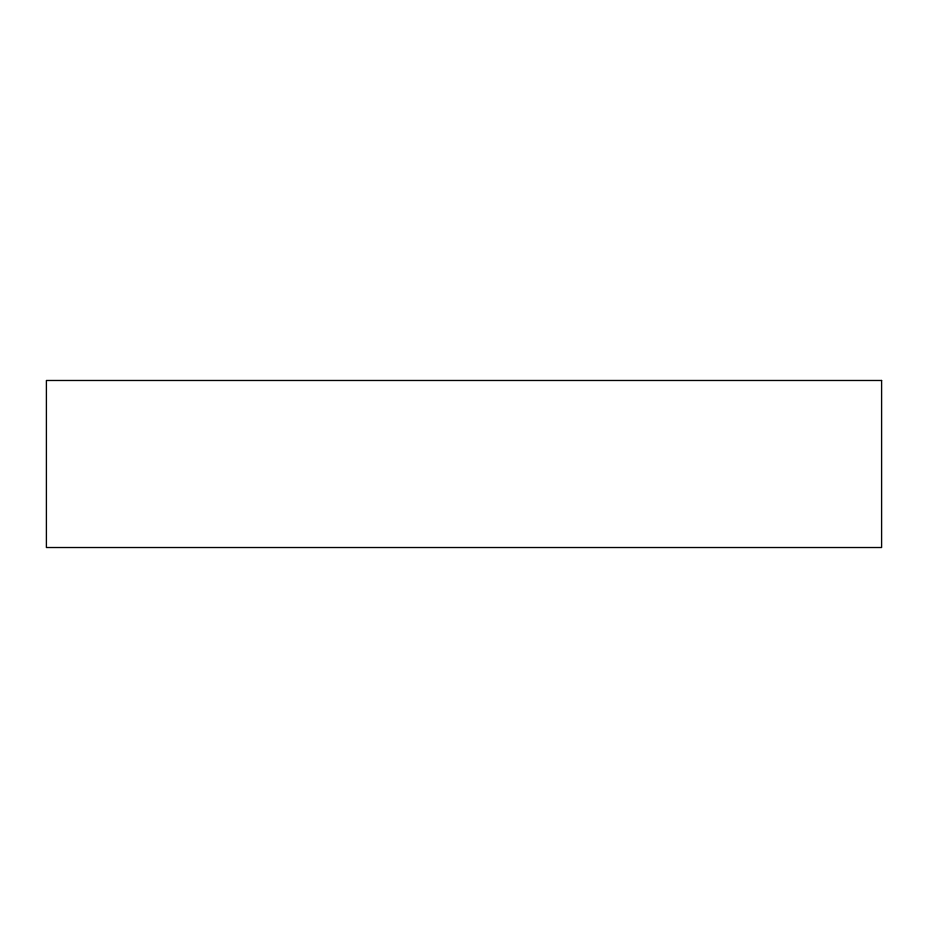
<?xml version="1.0" encoding="UTF-8"?>
<svg xmlns="http://www.w3.org/2000/svg" width="928" height="928" viewBox="0 0 928 928"><rect width="100%" height="100%" fill="white"/><g stroke="black" fill="none" stroke-linecap="round" stroke-linejoin="round"><path stroke-width="1.39" d="M881.6 380.48L46.4 380.48L46.4 547.52L881.6 547.52L881.6 380.48"/></g></svg>
